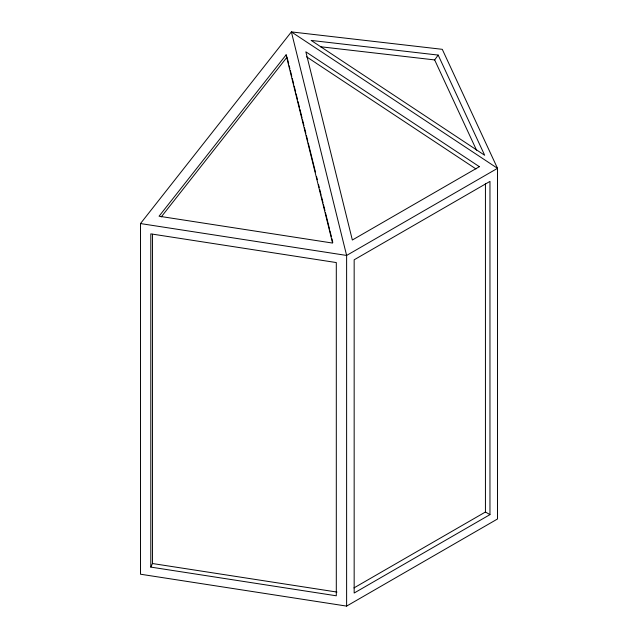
<?xml version="1.0" encoding="UTF-8"?>
<svg xmlns="http://www.w3.org/2000/svg" width="638" height="638" viewBox="0 0 638 638"><rect width="100%" height="100%" fill="white"/><g stroke="black" fill="none" stroke-linecap="round" stroke-linejoin="round"><path stroke-width="0.96" d="M150.799 567.094L150.799 233.867L336.306 262.561L336.306 595.796L150.799 567.094L152.458 563.521L152.458 234.274M320.428 46.733L434.653 59.924L438.17 55.083L484.673 155.265L311.145 40.417L438.17 55.083M140.488 223.563L291.383 31.9L442.278 49.325L497.512 168.328L497.512 518.981L346.617 606.1L140.488 574.216L140.488 223.563L346.617 255.447L497.512 168.328L291.383 31.9L346.617 255.447L346.617 606.1M286.087 54.876L159.061 216.226L332.589 243.07L286.087 54.876L286.717 56.391M161.239 216.928L287.036 57.141L288.703 63.896M353.93 587.941L485.438 512.011L489.96 514.627L489.96 181.399L354.162 259.802L354.162 593.029L489.96 514.627M152.458 563.521L336.984 592.072M306.591 56.83L475.964 168.934M434.653 59.924L476.538 150.185M289.181 65.826L289.891 68.721M290.37 70.651L291.805 76.448M292.276 78.378L293.711 84.168M294.19 86.098L295.617 91.888M296.096 93.818L297.523 99.608M298.002 101.538L299.429 107.328M299.908 109.257L302.053 117.942M302.532 119.872L303.967 125.662M304.438 127.592L305.873 133.382M306.344 135.32L307.779 141.11M308.258 143.04L315.411 171.989M316.6 176.814L317.317 179.709M318.506 184.534L319.223 187.428M319.702 189.358L321.129 195.148M321.608 197.078L323.035 202.876M323.514 204.806L324.949 210.596M325.42 212.526L329.479 228.93M329.95 230.86L331.385 236.65M331.864 238.58L332.813 242.44M485.438 183.76L485.438 512.011M479.377 166.678L352.343 240.016L305.849 51.822L479.377 166.678"/></g></svg>
